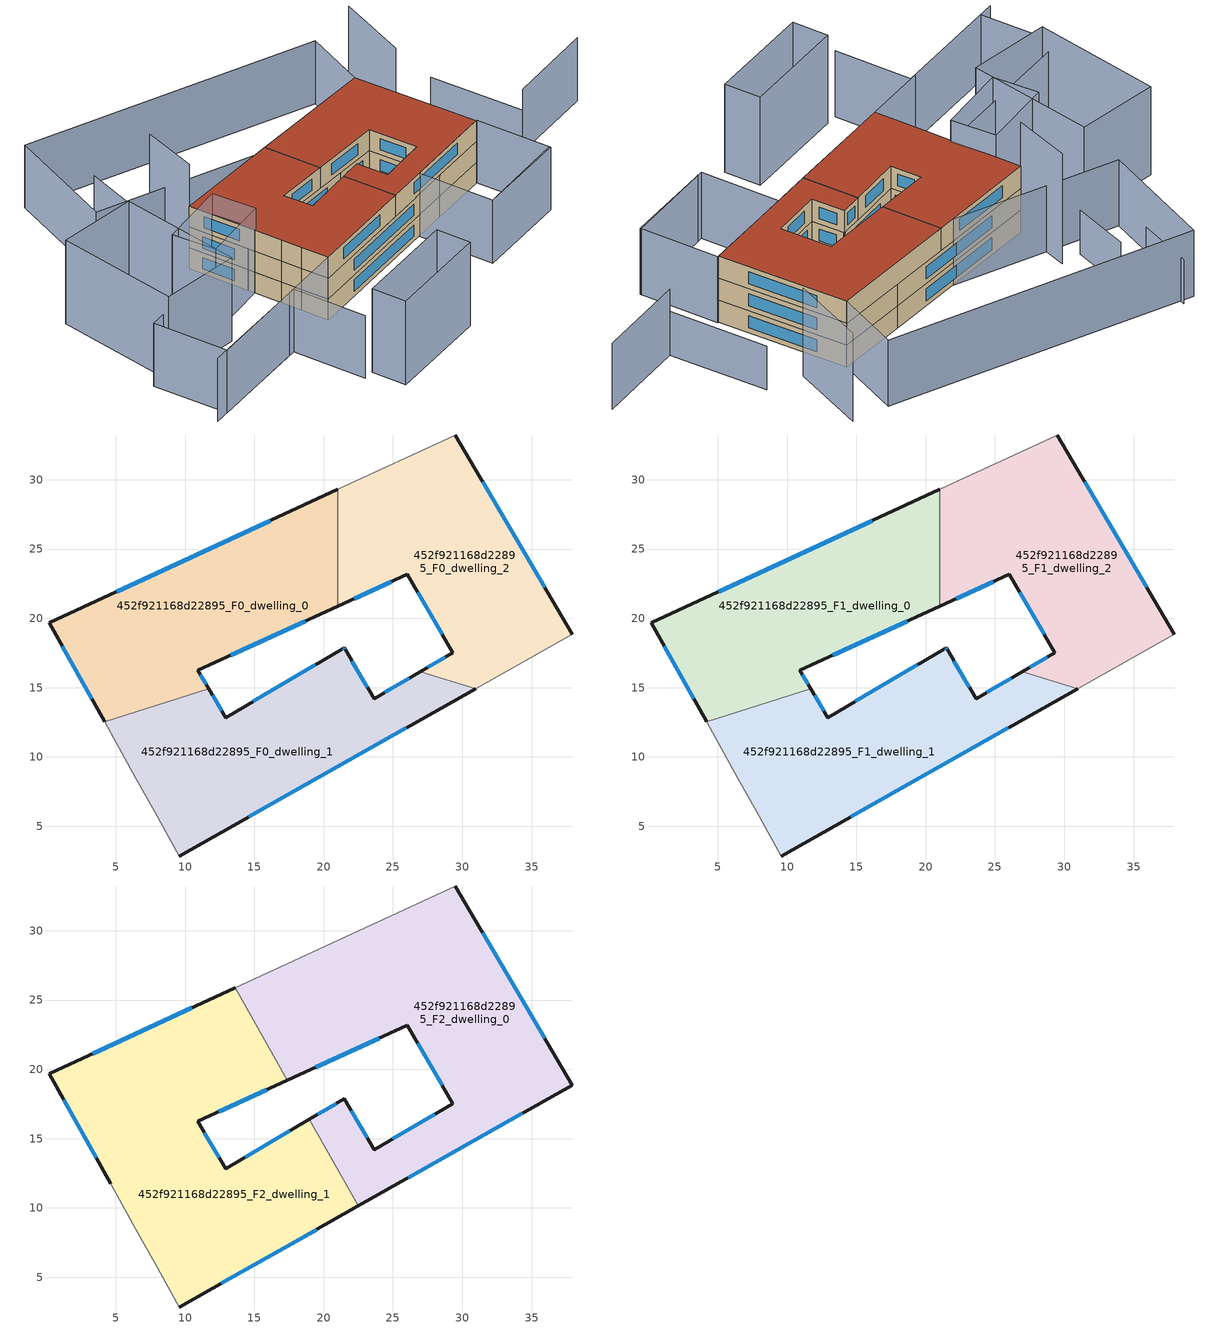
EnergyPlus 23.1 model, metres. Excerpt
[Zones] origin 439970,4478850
452f921168d22895_F0_dwelling_0
 floor ground (EU_floor_Construction): 21.02,29.3 21.02,20.88 10.93,16.24 11.7,14.93 4.21,12.53 0.21,19.68 z0
 wall outside (EU_wall_Construction): 11.7,14.93 10.93,16.24 21.02,20.88 / 21.02,29.3 0.21,19.68 4.21,12.53 z0:3
 wall to 452f921168d22895_F0_dwelling_2 (EU_wall_Construction): 21.02,20.88 21.02,29.3 z0:3
 wall to 452f921168d22895_F0_dwelling_1 (EU_wall_Construction): 4.21,12.53 11.7,14.93 z0:3
 window (EU_Window_Construction): 13.29,17.32 18.66,19.79 / 11.52,15.23 11.11,15.93 / 1.15,18 3.27,14.2 / 16.15,27.05 5.09,21.93 z0.7:2.3
452f921168d22895_F0_dwelling_1
 floor ground (EU_floor_Construction): 30.97,14.93 9.59,2.85 7.79,6.03 6.44,8.47 4.64,11.75 4.21,12.53 11.7,14.93 12.94,12.84 21.37,17.81 21.48,17.87 21.55,17.75 23.65,14.19 26.95,16.14 z0
 wall outside (EU_wall_Construction): 26.95,16.14 23.65,14.19 21.55,17.75 21.48,17.87 21.37,17.81 12.94,12.84 11.7,14.93 / 9.59,2.85 30.97,14.93 z0:3
 wall adiabatic (EU_wall_Construction): 4.21,12.53 4.64,11.75 6.44,8.47 7.79,6.03 9.59,2.85 z0:3
 wall to 452f921168d22895_F0_dwelling_2 (EU_wall_Construction): 30.97,14.93 26.95,16.14 z0:3
 window (EU_Window_Construction): 12.65,13.33 11.99,14.44 / 19.4,16.64 14.91,14 / 21.46,17.86 21.4,17.82 / 21.54,17.78 21.5,17.85 / 23.16,15.03 22.04,16.92 / 26.18,15.68 24.42,14.65 / 14.6,5.68 25.96,12.1 z0.7:2.3
452f921168d22895_F0_dwelling_2
 floor ground (EU_floor_Construction): 29.51,33.23 37.92,18.86 30.97,14.93 26.95,16.14 29.33,17.53 26.04,23.19 21.02,20.88 21.02,29.3 z0
 wall outside (EU_wall_Construction): 21.02,20.88 26.04,23.19 29.33,17.53 26.95,16.14 / 37.92,18.86 29.51,33.23 z0:3
 wall adiabatic (EU_wall_Construction): 30.97,14.93 37.92,18.86 / 29.51,33.23 21.02,29.3 z0:3
 window (EU_Window_Construction): 28.77,17.21 27.51,16.46 / 26.81,21.86 28.56,18.86 / 22.19,21.42 24.86,22.65 / 35.95,22.23 31.48,29.87 z0.7:2.3
452f921168d22895_F1_dwelling_0
 floor to 452f921168d22895_F0_dwelling_0 (EU_floor_Construction): 21.02,29.3 21.02,20.88 10.93,16.24 11.7,14.93 4.21,12.53 0.21,19.68 z3
 wall outside (EU_wall_Construction): 11.7,14.93 10.93,16.24 21.02,20.88 / 21.02,29.3 0.21,19.68 4.21,12.53 z3:6
 wall to 452f921168d22895_F1_dwelling_2 (EU_wall_Construction): 21.02,20.88 21.02,29.3 z3:6
 wall to 452f921168d22895_F1_dwelling_1 (EU_wall_Construction): 4.21,12.53 11.7,14.93 z3:6
 window (EU_Window_Construction): 13.29,17.32 18.66,19.79 / 11.52,15.23 11.11,15.93 / 1.15,18 3.27,14.2 / 16.15,27.05 5.09,21.93 z3.7:5.3
452f921168d22895_F1_dwelling_1
 floor to 452f921168d22895_F0_dwelling_1 (EU_floor_Construction): 30.97,14.93 9.59,2.85 7.79,6.03 6.44,8.47 4.64,11.75 4.21,12.53 11.7,14.93 12.94,12.84 21.37,17.81 21.48,17.87 21.55,17.75 23.65,14.19 26.95,16.14 z3
 wall outside (EU_wall_Construction): 26.95,16.14 23.65,14.19 21.55,17.75 21.48,17.87 21.37,17.81 12.94,12.84 11.7,14.93 / 9.59,2.85 30.97,14.93 z3:6
 wall adiabatic (EU_wall_Construction): 4.21,12.53 4.64,11.75 6.44,8.47 7.79,6.03 9.59,2.85 z3:6
 wall to 452f921168d22895_F1_dwelling_2 (EU_wall_Construction): 30.97,14.93 26.95,16.14 z3:6
 window (EU_Window_Construction): 12.65,13.33 11.99,14.44 / 19.4,16.64 14.91,14 / 21.46,17.86 21.4,17.82 / 21.54,17.78 21.5,17.85 / 23.16,15.03 22.04,16.92 / 26.18,15.68 24.42,14.65 / 14.6,5.68 25.96,12.1 z3.7:5.3
452f921168d22895_F1_dwelling_2
 floor to 452f921168d22895_F0_dwelling_2 (EU_floor_Construction): 29.51,33.23 37.92,18.86 30.97,14.93 26.95,16.14 29.33,17.53 26.04,23.19 21.02,20.88 21.02,29.3 z3
 wall outside (EU_wall_Construction): 21.02,20.88 26.04,23.19 29.33,17.53 26.95,16.14 / 37.92,18.86 29.51,33.23 z3:6
 wall adiabatic (EU_wall_Construction): 30.97,14.93 37.92,18.86 / 29.51,33.23 21.02,29.3 z3:6
 window (EU_Window_Construction): 28.77,17.21 27.51,16.46 / 26.81,21.86 28.56,18.86 / 22.19,21.42 24.86,22.65 / 35.95,22.23 31.48,29.87 z3.7:5.3
452f921168d22895_F2_dwelling_0
 floor to 452f921168d22895_F1_dwelling_0 (EU_floor_Construction): 21.02,29.3 21.02,20.88 17.39,19.21 13.62,25.88 z6
 floor to 452f921168d22895_F1_dwelling_2 (EU_floor_Construction): 21.02,29.3 21.35,21.03 21.02,20.88 z6; 29.51,33.23 37.92,18.86 30.97,14.93 26.95,16.14 29.33,17.53 26.04,23.19 21.35,21.03 21.02,29.3 z6
 floor to 452f921168d22895_F1_dwelling_1 (EU_floor_Construction): 30.97,14.93 22.51,10.15 18.98,16.4 21.48,17.87 21.55,17.75 23.65,14.19 26.95,16.14 z6
 wall outside (EU_wall_Construction): 17.39,19.21 26.04,23.19 29.33,17.53 23.65,14.19 21.48,17.87 18.98,16.4 / 22.51,10.15 37.92,18.86 29.51,33.23 z6:9
 wall adiabatic (EU_wall_Construction): 29.51,33.23 13.62,25.88 z6:9
 wall to 452f921168d22895_F2_dwelling_1 (EU_wall_Construction): 18.98,16.4 22.51,10.15 / 13.62,25.88 17.39,19.21 z6:9
 window (EU_Window_Construction): 20.9,17.53 19.56,16.74 / 23.14,15.06 21.99,17.01 / 28,16.75 24.98,14.98 / 26.81,21.86 28.56,18.86 / 19.41,20.14 24.01,22.26 / 35.95,22.23 31.48,29.87 / 26.12,12.19 34.31,16.82 z6.7:8.3
 roof outside (EU_roof_Construction): 37.92,18.86 29.51,33.23 13.62,25.88 17.39,19.21 26.04,23.19 29.33,17.53 23.65,14.19 21.48,17.87 18.98,16.4 22.51,10.15 z9
452f921168d22895_F2_dwelling_1
 floor to 452f921168d22895_F1_dwelling_0 (EU_floor_Construction): 13.62,25.88 17.39,19.21 10.93,16.24 11.7,14.93 4.21,12.53 0.21,19.68 z6
 floor to 452f921168d22895_F1_dwelling_1 (EU_floor_Construction): 18.98,16.4 22.51,10.15 9.59,2.85 7.79,6.03 6.44,8.47 4.64,11.75 4.21,12.53 11.7,14.93 12.94,12.84 z6
 wall outside (EU_wall_Construction): 13.62,25.88 0.21,19.68 4.64,11.75 / 18.98,16.4 12.94,12.84 10.93,16.24 17.39,19.21 / 9.59,2.85 22.51,10.15 z6:9
 wall adiabatic (EU_wall_Construction): 4.64,11.75 6.44,8.47 7.79,6.03 9.59,2.85 z6:9
 window (EU_Window_Construction): 10.48,24.43 3.35,21.13 / 12.44,16.93 15.88,18.51 / 12.47,13.63 11.4,15.44 / 17.56,15.56 14.35,13.67 / 12.62,4.56 19.48,8.44 / 1.25,17.82 3.61,13.6 z6.7:8.3
 roof outside (EU_roof_Construction): 22.51,10.15 18.98,16.4 12.94,12.84 10.93,16.24 17.39,19.21 13.62,25.88 0.21,19.68 4.64,11.75 6.44,8.47 7.79,6.03 9.59,2.85 z9
shading: 45.73,21.88 56.26,27.97 / -11.39,-8.94 2.99,-0.88 / 2.99,-0.88 7.85,-9.57 / 32.64,4.22 42.99,10.21 / 9.65,2.88 -9.66,-8.02 / -9.66,-8.02 -14.66,0.84 / -14.66,0.84 4.64,11.75 / 4.64,11.75 9.65,2.88 / 27,12.69 38.05,18.94 / 38.05,18.94 43.07,10.06 / 43.07,10.06 32.01,3.82 / 32.01,3.82 27,12.69 / -10.89,39.59 28.99,41.97 / 28.99,41.97 29.93,26.12 / 29.93,26.12 -9.94,23.74 / -9.94,23.74 -10.89,39.59 z0:9; 34.55,32.48 33.77,42.61 / 9.16,-8.85 21.42,-2.02 / 21.42,-2.02 23.67,-6.07 / 23.67,-6.07 11.42,-12.9 / 11.42,-12.9 9.16,-8.85 / -12.57,1.04 -17.76,16.81 / -17.76,16.81 -7.52,20.18 / -7.52,20.18 -2.33,4.41 / -2.33,4.41 -12.57,1.04 / 4.89,11.9 -3.17,6.87 / -3.17,6.87 -6.27,11.84 / -6.27,11.84 1.79,16.87 / 1.79,16.87 4.89,11.9 z0:12; -0.97,27.17 0.22,19.65 z0:15; -4.67,34.01 -3.6,26.52 / 45.7,21.85 39.39,32.83 / -9.25,40.27 -8.53,32.8 z0:6
[Building]
EU S2 Campaign: North Axis=0; Terrain=City; Solar Distribution=FullExterior
[Site:Location]
Madrid: Latitude=40.5; Longitude=-3.5; Time Zone=1; Elevation=609
[SizingPeriod:WeatherFileDays]
AnnualSizingPeriod: Begin Month=1; Begin Day of Month=1; End Month=12; End Day of Month=31; Day of Week for Start Day=Monday; Use Weather File Daylight Saving Period=No; Use Weather File Rain and Snow Indicators=No
[MATERIAL]
EU_InternalMass_Material: Roughness=MediumRough; Thickness=0.1; Conductivity=1; Density=1800; Specific Heat=900; Thermal Absorptance=0.9; Solar Absorptance=0.7; Visible Absorptance=0.7
[MATERIAL:NOMASS] Roughness=MediumRough; Thermal Absorptance=0.9; Solar Absorptance=0.7; Visible Absorptance=0.7
Name | Thermal Resistance
EU_wall_NoMass | 0.419739
EU_roof_NoMass | 0.352165
EU_floor_NoMass | 0.608284
[WINDOWMATERIAL:SIMPLEGLAZINGSYSTEM]
EU_Window_SimpleGlazing: UFactor=4.8352; Solar Heat Gain Coefficient=0.85; Visible Transmittance=0.85
[CONSTRUCTION]
EU_wall_Construction: EU_wall_NoMass
EU_roof_Construction: EU_roof_NoMass
EU_floor_Construction: EU_floor_NoMass
EU_Window_Construction: EU_Window_SimpleGlazing
EU_InternalMass_Construction: EU_InternalMass_Material
[ZONE] Type=1; Multiplier=1; Ceiling Height=autocalculate; Floor Area=autocalculate; Part of Total Floor Area=Yes
Name | Volume
452f921168d22895_F0_dwelling_0; 452f921168d22895_F1_dwelling_0 | 501.314
452f921168d22895_F2_dwelling_0 | 752
452f921168d22895_F0_dwelling_1 | 501.379
452f921168d22895_F1_dwelling_1 | 501.38
452f921168d22895_F2_dwelling_1 | 751.983
452f921168d22895_F0_dwelling_2; 452f921168d22895_F1_dwelling_2 | 501.307
[INTERNALMASS] Construction=EU_InternalMass_Construction
Name | Zone or ZoneList | Surface Area
452f921168d22895_F0_dwelling_0_EU_InternalMass | 452f921168d22895_F0_dwelling_0 | 167.105
452f921168d22895_F0_dwelling_1_EU_InternalMass | 452f921168d22895_F0_dwelling_1 | 167.126
452f921168d22895_F0_dwelling_2_EU_InternalMass | 452f921168d22895_F0_dwelling_2 | 167.102
452f921168d22895_F1_dwelling_0_EU_InternalMass | 452f921168d22895_F1_dwelling_0 | 167.105
452f921168d22895_F1_dwelling_1_EU_InternalMass | 452f921168d22895_F1_dwelling_1 | 167.126
452f921168d22895_F1_dwelling_2_EU_InternalMass | 452f921168d22895_F1_dwelling_2 | 167.102
452f921168d22895_F2_dwelling_0_EU_InternalMass | 452f921168d22895_F2_dwelling_0 | 250.677
452f921168d22895_F2_dwelling_1_EU_InternalMass | 452f921168d22895_F2_dwelling_1 | 250.667
[OTHEREQUIPMENT] Fuel Type=Electricity; Design Level Calculation Method=Watts/Area; Power per Zone Floor Area=1; Fraction Latent=0; Fraction Radiant=0; Fraction Lost=0; Carbon Dioxide Generation Rate=0; EndUse Subcategory=EU_Step8_InternalGains
Name | Zone or ZoneList or Space or SpaceList | Schedule
EU_Step8_InternalGain_452f921168d22895_F0_dwelling_0_f000 | 452f921168d22895_F0_dwelling_0 | EU_Step8_GainSchedule_452f921168d22895_F0_dwelling_0_f000
EU_Step8_InternalGain_452f921168d22895_F0_dwelling_1_f000 | 452f921168d22895_F0_dwelling_1 | EU_Step8_GainSchedule_452f921168d22895_F0_dwelling_1_f000
EU_Step8_InternalGain_452f921168d22895_F0_dwelling_2_f000 | 452f921168d22895_F0_dwelling_2 | EU_Step8_GainSchedule_452f921168d22895_F0_dwelling_2_f000
EU_Step8_InternalGain_452f921168d22895_F1_dwelling_0_f000 | 452f921168d22895_F1_dwelling_0 | EU_Step8_GainSchedule_452f921168d22895_F1_dwelling_0_f000
EU_Step8_InternalGain_452f921168d22895_F1_dwelling_1_f000 | 452f921168d22895_F1_dwelling_1 | EU_Step8_GainSchedule_452f921168d22895_F1_dwelling_1_f000
EU_Step8_InternalGain_452f921168d22895_F1_dwelling_2_f000 | 452f921168d22895_F1_dwelling_2 | EU_Step8_GainSchedule_452f921168d22895_F1_dwelling_2_f000
EU_Step8_InternalGain_452f921168d22895_F2_dwelling_0_f000 | 452f921168d22895_F2_dwelling_0 | EU_Step8_GainSchedule_452f921168d22895_F2_dwelling_0_f000
EU_Step8_InternalGain_452f921168d22895_F2_dwelling_1_f000 | 452f921168d22895_F2_dwelling_1 | EU_Step8_GainSchedule_452f921168d22895_F2_dwelling_1_f000
[ZONEVENTILATION:DESIGNFLOWRATE] Schedule=EU_AlwaysOn; Design Flow Rate Calculation Method=AirChanges/Hour; Air Changes per Hour=0.703302; Ventilation Type=Natural; Fan Pressure Rise=0; Fan Total Efficiency=1; Constant Term Coefficient=1; Temperature Term Coefficient=0; Velocity Term Coefficient=0; Velocity Squared Term Coefficient=0; Minimum Indoor Temperature=-100; Maximum Indoor Temperature=100; Delta Temperature=-100; Minimum Outdoor Temperature=-100; Maximum Outdoor Temperature=100; Maximum Wind Speed=40
Name | Zone or ZoneList or Space or SpaceList
EU_ConstantAir_452f921168d22895_F0_dwelling_0 | 452f921168d22895_F0_dwelling_0
EU_ConstantAir_452f921168d22895_F0_dwelling_1 | 452f921168d22895_F0_dwelling_1
EU_ConstantAir_452f921168d22895_F0_dwelling_2 | 452f921168d22895_F0_dwelling_2
EU_ConstantAir_452f921168d22895_F1_dwelling_0 | 452f921168d22895_F1_dwelling_0
EU_ConstantAir_452f921168d22895_F1_dwelling_1 | 452f921168d22895_F1_dwelling_1
EU_ConstantAir_452f921168d22895_F1_dwelling_2 | 452f921168d22895_F1_dwelling_2
EU_ConstantAir_452f921168d22895_F2_dwelling_0 | 452f921168d22895_F2_dwelling_0
EU_ConstantAir_452f921168d22895_F2_dwelling_1 | 452f921168d22895_F2_dwelling_1
[HVACTEMPLATE:THERMOSTAT] Constant Heating Setpoint=20; Constant Cooling Setpoint=50
EU_HeatOnly_452f921168d22895_F0_dwelling_0; EU_HeatOnly_452f921168d22895_F0_dwelling_1; EU_HeatOnly_452f921168d22895_F0_dwelling_2; EU_HeatOnly_452f921168d22895_F1_dwelling_0; EU_HeatOnly_452f921168d22895_F1_dwelling_1; EU_HeatOnly_452f921168d22895_F1_dwelling_2; EU_HeatOnly_452f921168d22895_F2_dwelling_0; EU_HeatOnly_452f921168d22895_F2_dwelling_1
[HVACTEMPLATE:ZONE:IDEALLOADSAIRSYSTEM] System Availability Schedule=EU_AlwaysOn; Maximum Heating Supply Air Temperature=50; Minimum Cooling Supply Air Temperature=13; Maximum Heating Supply Air Humidity Ratio=0.0156; Minimum Cooling Supply Air Humidity Ratio=0.0077; Heating Limit=NoLimit; Cooling Limit=NoLimit; Heating Availability Schedule=EU_AlwaysOn; Cooling Availability Schedule=EU_CoolingOff; Dehumidification Control Type=ConstantSensibleHeatRatio; Cooling Sensible Heat Ratio=0.7; Dehumidification Setpoint=60; Humidification Control Type=None; Humidification Setpoint=30; Outdoor Air Method=None; Outdoor Air Flow Rate per Person=0.00944; Outdoor Air Flow Rate per Zone Floor Area=0; Outdoor Air Flow Rate per Zone=0; Demand Controlled Ventilation Type=None; Outdoor Air Economizer Type=NoEconomizer; Heat Recovery Type=None; Sensible Heat Recovery Effectiveness=0.7; Latent Heat Recovery Effectiveness=0.65
Name | Template Thermostat
452f921168d22895_F0_dwelling_0 | EU_HeatOnly_452f921168d22895_F0_dwelling_0
452f921168d22895_F0_dwelling_1 | EU_HeatOnly_452f921168d22895_F0_dwelling_1
452f921168d22895_F0_dwelling_2 | EU_HeatOnly_452f921168d22895_F0_dwelling_2
452f921168d22895_F1_dwelling_0 | EU_HeatOnly_452f921168d22895_F1_dwelling_0
452f921168d22895_F1_dwelling_1 | EU_HeatOnly_452f921168d22895_F1_dwelling_1
452f921168d22895_F1_dwelling_2 | EU_HeatOnly_452f921168d22895_F1_dwelling_2
452f921168d22895_F2_dwelling_0 | EU_HeatOnly_452f921168d22895_F2_dwelling_0
452f921168d22895_F2_dwelling_1 | EU_HeatOnly_452f921168d22895_F2_dwelling_1
[SIZING:ZONE] Zone Cooling Design Supply Air Temperature Input Method=SupplyAirTemperature; Zone Cooling Design Supply Air Temperature=13; Zone Heating Design Supply Air Temperature Input Method=SupplyAirTemperature; Zone Heating Design Supply Air Temperature=50; Zone Cooling Design Supply Air Humidity Ratio=0.008; Zone Heating Design Supply Air Humidity Ratio=0.008; Cooling Design Air Flow Method=DesignDay; Cooling Design Air Flow Rate=0; Cooling Minimum Air Flow per Zone Floor Area=0.000762; Cooling Minimum Air Flow=0; Cooling Minimum Air Flow Fraction=0.2; Heating Design Air Flow Method=DesignDay; Heating Design Air Flow Rate=0; Heating Maximum Air Flow per Zone Floor Area=0.002032; Heating Maximum Air Flow=0.141576; Heating Maximum Air Flow Fraction=0.3; Account for Dedicated Outdoor Air System=No; Dedicated Outdoor Air System Control Strategy=NeutralSupplyAir; Dedicated Outdoor Air Low Setpoint Temperature for Design=autosize; Dedicated Outdoor Air High Setpoint Temperature for Design=autosize; Zone Load Sizing Method=Sensible Load Only No Latent Load; Zone Latent Cooling Design Supply Air Humidity Ratio Input Method=HumidityRatioDifference; Zone Cooling Design Supply Air Humidity Ratio Difference=0.005; Zone Latent Heating Design Supply Air Humidity Ratio Input Method=HumidityRatioDifference; Zone Humidification Design Supply Air Humidity Ratio Difference=0.005
452f921168d22895_F0_dwelling_0; 452f921168d22895_F0_dwelling_1; 452f921168d22895_F0_dwelling_2; 452f921168d22895_F1_dwelling_0; 452f921168d22895_F1_dwelling_1; 452f921168d22895_F1_dwelling_2; 452f921168d22895_F2_dwelling_0; 452f921168d22895_F2_dwelling_1
[SCHEDULE:CONSTANT]
Name | Hourly Value
EU_AlwaysOn | 1
EU_CoolingOff | 0
[SCHEDULE:FILE] Column Number=1; Rows to Skip at Top=0; Number of Hours of Data=8760; Column Separator=Comma; Interpolate to Timestep=No; Minutes per Item=60; Adjust Schedule for Daylight Savings=Yes
Name | File
EU_Step8_GainSchedule_452f921168d22895_F0_dwelling_0_f000 | ../../schedules/452f921168d22895/452f921168d22895_F0_dwelling_0_f000_gain.csv
EU_Step8_GainSchedule_452f921168d22895_F0_dwelling_1_f000 | ../../schedules/452f921168d22895/452f921168d22895_F0_dwelling_1_f000_gain.csv
EU_Step8_GainSchedule_452f921168d22895_F0_dwelling_2_f000 | ../../schedules/452f921168d22895/452f921168d22895_F0_dwelling_2_f000_gain.csv
EU_Step8_GainSchedule_452f921168d22895_F1_dwelling_0_f000 | ../../schedules/452f921168d22895/452f921168d22895_F1_dwelling_0_f000_gain.csv
EU_Step8_GainSchedule_452f921168d22895_F1_dwelling_1_f000 | ../../schedules/452f921168d22895/452f921168d22895_F1_dwelling_1_f000_gain.csv
EU_Step8_GainSchedule_452f921168d22895_F1_dwelling_2_f000 | ../../schedules/452f921168d22895/452f921168d22895_F1_dwelling_2_f000_gain.csv
EU_Step8_GainSchedule_452f921168d22895_F2_dwelling_0_f000 | ../../schedules/452f921168d22895/452f921168d22895_F2_dwelling_0_f000_gain.csv
EU_Step8_GainSchedule_452f921168d22895_F2_dwelling_1_f000 | ../../schedules/452f921168d22895/452f921168d22895_F2_dwelling_1_f000_gain.csv
